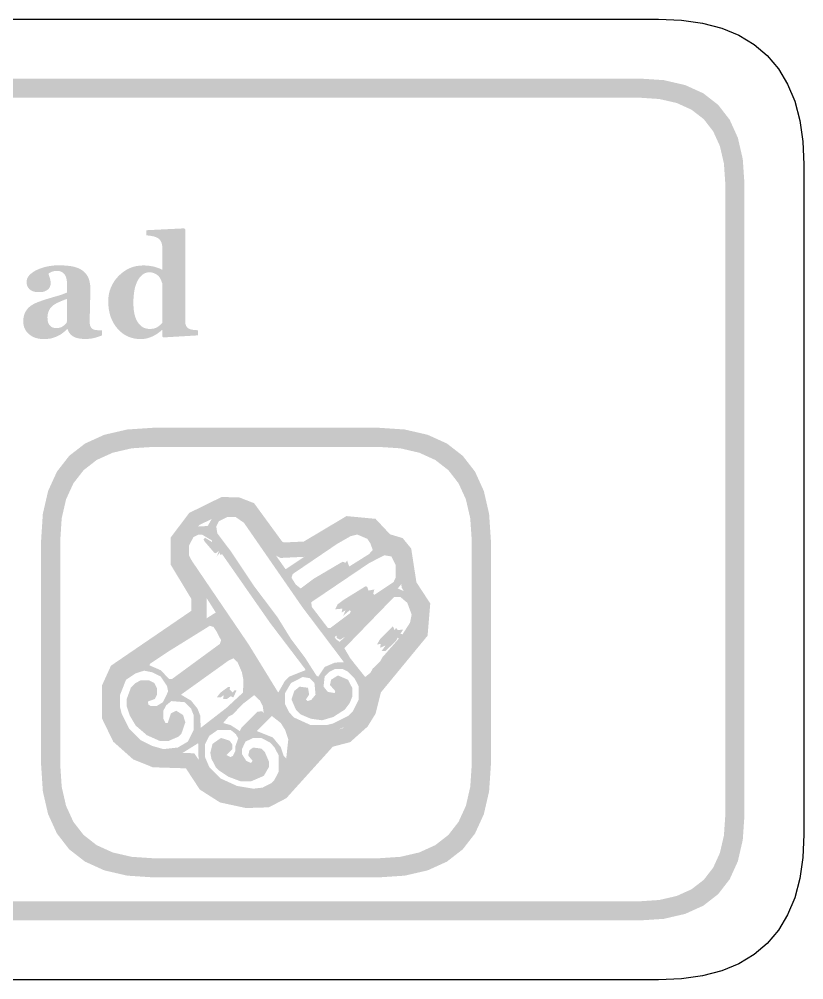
# Model space of a CAD drawing. Header units: millimetres. Extents: x 6 to 294, y 109 to 451.
# Drawn here: x 169.65 to 186.05, y 369.76 to 389.84 of the extents above; entities that cross this region are included whole.
import ezdxf

# ---------------------------------------------------------------- set-up
doc = ezdxf.new("R2010")
doc.units = ezdxf.units.MM
doc.layers.add('CUT', color=1, linetype='Continuous')
doc.layers.add('RASTER', color=7, linetype='Continuous')

msp = doc.modelspace()

# ---------------------------------------------------------------- hatches: boundary and pattern name
at = {"layer": 'RASTER'}
h = msp.add_hatch(color=7, dxfattribs=at)
h.paths.add_polyline_path([(123.207, 386.4), (123.241, 386.916), (123.344, 387.362), (123.516, 387.741), (123.757, 388.05), (124.066, 388.291), (124.444, 388.463), (124.891, 388.566), (125.407, 388.6), (182.607, 388.6), (183.122, 388.566), (183.569, 388.463), (183.947, 388.291), (184.257, 388.05), (184.497, 387.741), (184.669, 387.362), (184.772, 386.916), (184.807, 386.4), (184.807, 373.2), (184.772, 372.684), (184.669, 372.237), (184.497, 371.859), (184.257, 371.55), (183.947, 371.309), (183.569, 371.138), (183.122, 371.034), (182.607, 371), (125.407, 371), (124.891, 371.034), (124.444, 371.138), (124.066, 371.309), (123.757, 371.55), (123.516, 371.859), (123.344, 372.237), (123.241, 372.684), (123.207, 373.2)])
h.paths.add_polyline_path([(123.607, 386.4), (123.607, 373.2), (123.635, 372.778), (123.719, 372.413), (123.86, 372.103), (124.057, 371.85), (124.31, 371.653), (124.619, 371.513), (124.985, 371.428), (125.407, 371.4), (182.607, 371.4), (183.028, 371.428), (183.394, 371.513), (183.703, 371.653), (183.957, 371.85), (184.153, 372.103), (184.294, 372.413), (184.378, 372.778), (184.407, 373.2), (184.407, 386.4), (184.378, 386.822), (184.294, 387.188), (184.153, 387.497), (183.957, 387.75), (183.703, 387.947), (183.394, 388.088), (183.028, 388.172), (182.607, 388.2), (125.407, 388.2), (124.985, 388.172), (124.619, 388.088), (124.31, 387.947), (124.057, 387.75), (123.86, 387.497), (123.719, 387.188), (123.635, 386.822), (123.607, 386.4)], flags=0)
h = msp.add_hatch(color=7, dxfattribs=at)
h.paths.add_polyline_path([(173.385, 383.231), (172.663, 383.188), (172.641, 383.209), (172.641, 383.344), (172.631, 383.346), (172.612, 383.327), (172.592, 383.309), (172.57, 383.291), (172.546, 383.274), (172.521, 383.257), (172.494, 383.241), (172.466, 383.226), (172.437, 383.211), (172.406, 383.197), (172.375, 383.186), (172.344, 383.176), (172.314, 383.168), (172.283, 383.161), (172.252, 383.157), (172.221, 383.154), (172.19, 383.153), (172.117, 383.157), (172.048, 383.167), (171.982, 383.184), (171.92, 383.208), (171.86, 383.239), (171.804, 383.277), (171.751, 383.321), (171.702, 383.373), (171.657, 383.43), (171.618, 383.491), (171.585, 383.556), (171.558, 383.625), (171.537, 383.698), (171.522, 383.775), (171.513, 383.856), (171.51, 383.941), (171.513, 384.017), (171.523, 384.09), (171.54, 384.161), (171.564, 384.228), (171.594, 384.293), (171.631, 384.355), (171.674, 384.415), (171.725, 384.471), (171.78, 384.523), (171.838, 384.568), (171.898, 384.606), (171.962, 384.637), (172.028, 384.662), (172.097, 384.679), (172.169, 384.689), (172.244, 384.693), (172.274, 384.692), (172.303, 384.691), (172.332, 384.689), (172.36, 384.686), (172.388, 384.682), (172.416, 384.677), (172.443, 384.672), (172.469, 384.666), (172.495, 384.659), (172.52, 384.651), (172.543, 384.644), (172.564, 384.636), (172.585, 384.628), (172.604, 384.62), (172.622, 384.611), (172.638, 384.602), (172.638, 385.081), (172.638, 385.094), (172.637, 385.108), (172.635, 385.121), (172.632, 385.133), (172.629, 385.146), (172.626, 385.158), (172.621, 385.171), (172.616, 385.183), (172.61, 385.194), (172.604, 385.205), (172.597, 385.215), (172.59, 385.225), (172.583, 385.234), (172.575, 385.242), (172.566, 385.25), (172.557, 385.257), (172.546, 385.264), (172.533, 385.272), (172.52, 385.278), (172.506, 385.284), (172.492, 385.29), (172.476, 385.295), (172.46, 385.299), (172.444, 385.303), (172.427, 385.306), (172.41, 385.309), (172.393, 385.312), (172.376, 385.315), (172.358, 385.317), (172.341, 385.319), (172.324, 385.321), (172.307, 385.323), (172.307, 385.429), (173.098, 385.468), (173.12, 385.444), (173.12, 383.524), (173.12, 383.51), (173.121, 383.497), (173.122, 383.484), (173.124, 383.472), (173.127, 383.461), (173.13, 383.45), (173.134, 383.44), (173.138, 383.43), (173.143, 383.421), (173.149, 383.412), (173.155, 383.404), (173.162, 383.396), (173.17, 383.389), (173.178, 383.382), (173.188, 383.376), (173.197, 383.37), (173.206, 383.366), (173.215, 383.362), (173.225, 383.359), (173.235, 383.356), (173.247, 383.353), (173.26, 383.351), (173.273, 383.348), (173.288, 383.346), (173.302, 383.345), (173.316, 383.343), (173.329, 383.342), (173.342, 383.341), (173.353, 383.34), (173.365, 383.339), (173.375, 383.338), (173.385, 383.338)])
h.paths.add_polyline_path([(172.638, 383.492), (172.638, 384.319), (172.635, 384.328), (172.632, 384.336), (172.629, 384.345), (172.626, 384.355), (172.622, 384.364), (172.618, 384.374), (172.614, 384.384), (172.609, 384.394), (172.605, 384.404), (172.599, 384.414), (172.594, 384.424), (172.588, 384.434), (172.581, 384.443), (172.574, 384.453), (172.567, 384.462), (172.559, 384.471), (172.551, 384.479), (172.543, 384.486), (172.534, 384.494), (172.525, 384.5), (172.514, 384.507), (172.504, 384.514), (172.492, 384.52), (172.48, 384.526), (172.468, 384.531), (172.455, 384.536), (172.442, 384.54), (172.428, 384.543), (172.414, 384.546), (172.4, 384.548), (172.385, 384.549), (172.37, 384.549), (172.334, 384.547), (172.3, 384.539), (172.267, 384.526), (172.237, 384.508), (172.207, 384.484), (172.18, 384.456), (172.154, 384.422), (172.13, 384.384), (172.108, 384.34), (172.089, 384.292), (172.072, 384.24), (172.059, 384.184), (172.049, 384.123), (172.042, 384.059), (172.037, 383.99), (172.036, 383.916), (172.036, 383.887), (172.037, 383.858), (172.038, 383.831), (172.04, 383.804), (172.042, 383.777), (172.045, 383.752), (172.049, 383.727), (172.053, 383.703), (172.057, 383.68), (172.063, 383.657), (172.069, 383.635), (172.076, 383.613), (172.084, 383.592), (172.092, 383.571), (172.102, 383.551), (172.112, 383.531), (172.123, 383.512), (172.135, 383.494), (172.147, 383.478), (172.161, 383.462), (172.175, 383.447), (172.189, 383.434), (172.205, 383.421), (172.221, 383.409), (172.238, 383.399), (172.256, 383.39), (172.275, 383.383), (172.295, 383.377), (172.315, 383.372), (172.336, 383.368), (172.359, 383.366), (172.382, 383.366), (172.403, 383.366), (172.424, 383.368), (172.444, 383.37), (172.463, 383.374), (172.481, 383.379), (172.498, 383.385), (172.514, 383.392), (172.53, 383.4), (172.544, 383.409), (172.558, 383.419), (172.572, 383.429), (172.586, 383.44), (172.599, 383.452), (172.612, 383.464), (172.625, 383.478), (172.638, 383.492)], flags=0)
h = msp.add_hatch(color=7, dxfattribs=at)
h.paths.add_polyline_path([(171.378, 383.231), (171.362, 383.224), (171.344, 383.217), (171.327, 383.211), (171.308, 383.204), (171.288, 383.198), (171.268, 383.191), (171.247, 383.185), (171.226, 383.179), (171.204, 383.174), (171.181, 383.169), (171.158, 383.165), (171.135, 383.162), (171.112, 383.159), (171.088, 383.158), (171.064, 383.156), (171.04, 383.156), (170.996, 383.157), (170.956, 383.159), (170.918, 383.164), (170.883, 383.169), (170.852, 383.177), (170.823, 383.186), (170.797, 383.197), (170.775, 383.21), (170.754, 383.224), (170.736, 383.239), (170.719, 383.256), (170.703, 383.275), (170.69, 383.294), (170.678, 383.316), (170.667, 383.338), (170.659, 383.363), (170.65, 383.363), (170.638, 383.35), (170.625, 383.339), (170.613, 383.327), (170.601, 383.316), (170.589, 383.306), (170.577, 383.296), (170.566, 383.287), (170.554, 383.278), (170.543, 383.269), (170.531, 383.261), (170.519, 383.253), (170.506, 383.245), (170.494, 383.238), (170.481, 383.231), (170.468, 383.224), (170.455, 383.218), (170.438, 383.21), (170.421, 383.203), (170.404, 383.196), (170.388, 383.19), (170.371, 383.184), (170.355, 383.179), (170.339, 383.174), (170.323, 383.17), (170.306, 383.166), (170.288, 383.163), (170.268, 383.161), (170.246, 383.158), (170.223, 383.157), (170.199, 383.156), (170.173, 383.155), (170.145, 383.155), (170.103, 383.156), (170.063, 383.161), (170.024, 383.169), (169.987, 383.18), (169.952, 383.194), (169.918, 383.211), (169.886, 383.231), (169.855, 383.255), (169.827, 383.281), (169.802, 383.309), (169.782, 383.339), (169.765, 383.372), (169.751, 383.406), (169.742, 383.442), (169.736, 383.48), (169.735, 383.521), (169.735, 383.544), (169.736, 383.567), (169.738, 383.588), (169.741, 383.609), (169.745, 383.629), (169.749, 383.648), (169.755, 383.666), (169.761, 383.683), (169.768, 383.699), (169.776, 383.715), (169.784, 383.73), (169.793, 383.745), (169.803, 383.76), (169.813, 383.774), (169.824, 383.788), (169.836, 383.801), (169.847, 383.812), (169.859, 383.823), (169.871, 383.833), (169.883, 383.843), (169.896, 383.853), (169.909, 383.862), (169.923, 383.87), (169.937, 383.878), (169.952, 383.886), (169.967, 383.893), (169.982, 383.901), (169.998, 383.908), (170.014, 383.915), (170.03, 383.922), (170.047, 383.929), (170.064, 383.935), (170.098, 383.947), (170.133, 383.96), (170.17, 383.972), (170.209, 383.985), (170.25, 383.997), (170.292, 384.01), (170.335, 384.023), (170.381, 384.036), (170.425, 384.049), (170.467, 384.061), (170.505, 384.073), (170.54, 384.085), (170.572, 384.096), (170.601, 384.108), (170.627, 384.118), (170.65, 384.129), (170.65, 384.269), (170.65, 384.279), (170.65, 384.289), (170.649, 384.3), (170.649, 384.312), (170.648, 384.324), (170.647, 384.337), (170.646, 384.351), (170.644, 384.366), (170.643, 384.381), (170.641, 384.395), (170.638, 384.408), (170.635, 384.421), (170.632, 384.434), (170.628, 384.445), (170.624, 384.457), (170.619, 384.467), (170.614, 384.479), (170.608, 384.49), (170.601, 384.5), (170.593, 384.51), (170.585, 384.52), (170.575, 384.529), (170.566, 384.538), (170.555, 384.546), (170.543, 384.554), (170.531, 384.56), (170.518, 384.566), (170.504, 384.57), (170.489, 384.574), (170.473, 384.576), (170.457, 384.578), (170.439, 384.578), (170.423, 384.578), (170.408, 384.577), (170.394, 384.576), (170.38, 384.574), (170.367, 384.571), (170.354, 384.568), (170.343, 384.564), (170.332, 384.56), (170.321, 384.556), (170.311, 384.551), (170.301, 384.546), (170.293, 384.542), (170.284, 384.537), (170.276, 384.532), (170.269, 384.528), (170.262, 384.523), (170.263, 384.515), (170.265, 384.506), (170.268, 384.496), (170.27, 384.486), (170.274, 384.474), (170.278, 384.462), (170.282, 384.448), (170.287, 384.433), (170.292, 384.418), (170.296, 384.404), (170.299, 384.389), (170.302, 384.374), (170.304, 384.36), (170.306, 384.346), (170.307, 384.332), (170.307, 384.318), (170.307, 384.311), (170.307, 384.304), (170.305, 384.297), (170.304, 384.29), (170.302, 384.282), (170.3, 384.273), (170.297, 384.265), (170.294, 384.255), (170.291, 384.246), (170.287, 384.238), (170.283, 384.23), (170.278, 384.222), (170.273, 384.215), (170.268, 384.208), (170.262, 384.202), (170.256, 384.196), (170.248, 384.189), (170.239, 384.182), (170.23, 384.176), (170.22, 384.17), (170.211, 384.165), (170.201, 384.16), (170.191, 384.155), (170.181, 384.151), (170.17, 384.147), (170.157, 384.144), (170.143, 384.141), (170.128, 384.139), (170.111, 384.137), (170.093, 384.136), (170.073, 384.135), (170.052, 384.135), (170.023, 384.135), (169.995, 384.138), (169.969, 384.143), (169.944, 384.149), (169.922, 384.158), (169.902, 384.168), (169.883, 384.18), (169.866, 384.194), (169.852, 384.209), (169.839, 384.226), (169.828, 384.243), (169.819, 384.262), (169.812, 384.282), (169.807, 384.303), (169.804, 384.325), (169.803, 384.348), (169.804, 384.369), (169.808, 384.388), (169.813, 384.408), (169.82, 384.426), (169.829, 384.444), (169.84, 384.462), (169.853, 384.479), (169.869, 384.496), (169.885, 384.512), (169.903, 384.527), (169.922, 384.541), (169.941, 384.555), (169.961, 384.568), (169.982, 384.581), (170.005, 384.592), (170.028, 384.603), (170.051, 384.614), (170.075, 384.624), (170.101, 384.633), (170.127, 384.642), (170.154, 384.651), (170.182, 384.658), (170.21, 384.665), (170.24, 384.671), (170.27, 384.677), (170.299, 384.682), (170.328, 384.686), (170.356, 384.69), (170.383, 384.692), (170.41, 384.694), (170.437, 384.695), (170.463, 384.696), (170.498, 384.695), (170.532, 384.695), (170.566, 384.693), (170.599, 384.691), (170.631, 384.689), (170.663, 384.686), (170.693, 384.683), (170.723, 384.679), (170.753, 384.674), (170.781, 384.668), (170.809, 384.661), (170.836, 384.653), (170.863, 384.644), (170.888, 384.633), (170.913, 384.622), (170.937, 384.609), (170.959, 384.596), (170.98, 384.581), (171, 384.564), (171.019, 384.546), (171.036, 384.527), (171.052, 384.506), (171.068, 384.484), (171.082, 384.46), (171.094, 384.435), (171.105, 384.408), (171.114, 384.379), (171.122, 384.348), (171.127, 384.316), (171.132, 384.281), (171.134, 384.245), (171.135, 384.206), (171.135, 384.164), (171.135, 384.12), (171.134, 384.074), (171.133, 384.025), (171.132, 383.975), (171.131, 383.923), (171.13, 383.87), (171.128, 383.814), (171.127, 383.759), (171.126, 383.71), (171.124, 383.665), (171.123, 383.626), (171.123, 383.591), (171.122, 383.561), (171.122, 383.535), (171.122, 383.515), (171.122, 383.499), (171.123, 383.484), (171.125, 383.469), (171.127, 383.456), (171.13, 383.443), (171.133, 383.432), (171.137, 383.421), (171.142, 383.411), (171.147, 383.402), (171.153, 383.393), (171.159, 383.385), (171.167, 383.378), (171.175, 383.371), (171.183, 383.365), (171.192, 383.359), (171.202, 383.354), (171.209, 383.351), (171.217, 383.349), (171.225, 383.346), (171.234, 383.344), (171.245, 383.343), (171.256, 383.342), (171.268, 383.341), (171.281, 383.34), (171.294, 383.339), (171.307, 383.339), (171.319, 383.339), (171.332, 383.338), (171.344, 383.338), (171.356, 383.338), (171.367, 383.338), (171.378, 383.338)])
h.paths.add_polyline_path([(170.65, 383.994), (170.63, 383.987), (170.609, 383.98), (170.589, 383.972), (170.568, 383.964), (170.548, 383.956), (170.528, 383.948), (170.508, 383.939), (170.488, 383.93), (170.468, 383.921), (170.449, 383.912), (170.431, 383.903), (170.414, 383.893), (170.398, 383.884), (170.383, 383.874), (170.369, 383.865), (170.356, 383.855), (170.343, 383.844), (170.33, 383.833), (170.318, 383.821), (170.307, 383.808), (170.297, 383.795), (170.288, 383.78), (170.279, 383.766), (170.271, 383.75), (170.264, 383.734), (170.257, 383.717), (170.252, 383.699), (170.248, 383.681), (170.244, 383.662), (170.242, 383.642), (170.24, 383.621), (170.24, 383.6), (170.241, 383.572), (170.243, 383.547), (170.247, 383.523), (170.253, 383.501), (170.26, 383.482), (170.269, 383.464), (170.28, 383.448), (170.292, 383.434), (170.305, 383.422), (170.319, 383.412), (170.334, 383.403), (170.35, 383.396), (170.366, 383.39), (170.384, 383.386), (170.401, 383.384), (170.42, 383.383), (170.44, 383.384), (170.459, 383.385), (170.477, 383.388), (170.494, 383.391), (170.51, 383.396), (170.525, 383.402), (170.539, 383.408), (170.553, 383.416), (170.566, 383.425), (170.578, 383.434), (170.59, 383.443), (170.602, 383.453), (170.613, 383.463), (170.624, 383.474), (170.634, 383.486), (170.644, 383.497)], flags=0)
h = msp.add_hatch(color=7, dxfattribs=at)
h.paths.add_polyline_path([(170.107, 378.95), (170.143, 379.501), (170.253, 379.978), (170.437, 380.382), (170.694, 380.713), (171.025, 380.97), (171.428, 381.153), (171.906, 381.263), (172.457, 381.3), (177.157, 381.3), (177.707, 381.263), (178.185, 381.153), (178.589, 380.97), (178.919, 380.713), (179.176, 380.382), (179.36, 379.978), (179.47, 379.501), (179.507, 378.95), (179.507, 374.25), (179.47, 373.699), (179.36, 373.222), (179.176, 372.818), (178.919, 372.487), (178.589, 372.23), (178.185, 372.047), (177.707, 371.937), (177.157, 371.9), (172.457, 371.9), (171.906, 371.937), (171.428, 372.047), (171.025, 372.23), (170.694, 372.487), (170.437, 372.818), (170.253, 373.222), (170.143, 373.699), (170.107, 374.25)])
h.paths.add_polyline_path([(170.507, 378.95), (170.507, 374.25), (170.537, 373.793), (170.628, 373.397), (170.781, 373.062), (170.994, 372.788), (171.268, 372.574), (171.603, 372.422), (172, 372.33), (172.457, 372.3), (177.157, 372.3), (177.614, 372.33), (178.01, 372.422), (178.345, 372.574), (178.619, 372.787), (178.832, 373.062), (178.985, 373.397), (179.076, 373.793), (179.107, 374.25), (179.107, 378.95), (179.076, 379.407), (178.985, 379.803), (178.832, 380.138), (178.619, 380.413), (178.345, 380.626), (178.01, 380.778), (177.614, 380.87), (177.157, 380.9), (172.457, 380.9), (172, 380.87), (171.603, 380.778), (171.268, 380.626), (170.994, 380.412), (170.781, 380.138), (170.628, 379.803), (170.537, 379.407), (170.507, 378.95)], flags=0)
h = msp.add_hatch(color=7, dxfattribs=at)
h.paths.add_polyline_path([(173.879, 379.852), (174.247, 379.844), (174.558, 379.723), (175.143, 378.922), (175.181, 378.902), (175.597, 378.921), (176.489, 379.453), (177.096, 379.396), (177.4, 379.072), (177.663, 378.993), (177.842, 378.774), (177.951, 378.069), (178.24, 377.627), (178.184, 376.953), (177.208, 375.767), (177.097, 375.323), (176.931, 375.054), (176.567, 374.728), (176.204, 374.633), (175.232, 373.556), (174.866, 373.365), (174.388, 373.35), (173.846, 373.467), (173.424, 373.736), (173.133, 374.18), (172.441, 374.202), (172.031, 374.367), (171.614, 374.738), (171.377, 375.228), (171.377, 375.909), (171.567, 376.326), (173.245, 377.472), (173.245, 377.725), (172.817, 378.434), (172.817, 379.008), (173.203, 379.52)])
h.paths.add_polyline_path([(173.95, 379.53), (173.413, 379.266), (173.137, 378.901), (173.137, 378.524), (173.565, 377.814), (173.565, 377.303), (171.821, 376.112), (171.697, 375.839), (171.697, 375.302), (171.875, 374.935), (172.202, 374.643), (172.508, 374.52), (173.309, 374.495), (173.654, 373.969), (173.969, 373.768), (174.418, 373.671), (174.783, 373.683), (175.033, 373.813), (176.03, 374.919), (176.411, 375.018), (176.683, 375.262), (176.798, 375.448), (176.915, 375.915), (177.873, 377.079), (177.912, 377.543), (177.645, 377.952), (177.539, 378.639), (177.477, 378.715), (177.225, 378.79), (176.946, 379.089), (176.563, 379.125), (175.693, 378.606), (175.111, 378.578), (174.929, 378.672), (174.355, 379.458), (174.184, 379.525), (173.95, 379.53)], flags=0)
h = msp.add_hatch(color=7, dxfattribs=at)
h.paths.add_polyline_path([(173.944, 379.594), (174.169, 379.604), (174.413, 379.48), (175.217, 378.342), (176.268, 379.045), (176.579, 379.202), (176.847, 379.202), (177.024, 379.112), (177.091, 379.045), (177.205, 378.824), (177.416, 378.8), (177.56, 378.71), (177.684, 378.466), (177.684, 378.164), (177.627, 378.02), (177.56, 377.94), (177.794, 377.839), (177.895, 377.739), (178.019, 377.428), (177.985, 377.193), (177.828, 376.915), (176.937, 375.864), (176.914, 375.62), (176.847, 375.419), (176.757, 375.275), (176.522, 375.074), (176.067, 374.893), (175.92, 374.706), (175.732, 374.525), (175.685, 374.438), (175.431, 374.19), (175.384, 374.103), (175.016, 373.735), (174.771, 373.611), (174.303, 373.611), (173.968, 373.711), (173.69, 373.869), (173.556, 374.003), (173.432, 374.214), (173.399, 374.314), (173.389, 374.706), (173.03, 374.481), (172.796, 374.415), (172.528, 374.448), (172.15, 374.605), (172.049, 374.672), (171.781, 374.974), (171.624, 375.318), (171.624, 375.486), (171.591, 375.553), (171.658, 375.921), (171.815, 376.199), (173.757, 377.438), (173.375, 378.04), (173.188, 378.288), (173.064, 378.533), (173.03, 378.767), (173.141, 379.058), (173.221, 379.145), (173.399, 379.236), (173.589, 379.246), (173.723, 379.48)])
h.paths.add_polyline_path([(174.001, 379.436), (173.824, 379.346), (173.767, 379.236), (173.79, 379.092), (174.078, 378.71), (174.56, 377.987), (175.049, 377.337), (175.33, 376.882), (175.618, 376.5), (175.866, 376.112), (175.899, 376.099), (176.033, 376.299), (176.244, 376.39), (176.435, 376.4), (175.565, 377.552), (174.346, 379.313), (174.169, 379.436)], flags=0)
h.paths.add_polyline_path([(173.399, 379.068), (173.288, 379.011), (173.198, 378.834), (173.198, 378.633), (173.255, 378.522), (174.446, 376.768), (175.063, 375.764), (175.196, 375.998), (175.297, 376.099), (175.632, 376.232), (175.618, 376.266), (174.895, 377.217), (173.891, 378.656), (173.844, 378.643), (173.844, 378.69), (173.777, 378.61), (173.824, 378.723), (173.757, 378.676), (173.723, 378.69), (173.522, 378.924), (173.499, 378.968), (173.532, 379.001), (173.676, 378.911), (173.676, 378.944), (173.466, 379.068)], flags=0)
h.paths.add_polyline_path([(176.713, 379.068), (176.579, 379.035), (176.301, 378.877), (175.364, 378.241), (175.34, 378.164), (175.431, 378.02), (175.531, 377.94), (175.799, 378.141), (176.368, 378.476), (176.412, 378.499), (176.469, 378.476), (176.502, 378.522), (176.546, 378.399), (176.957, 378.656), (177.038, 378.743), (176.991, 378.877), (176.924, 378.978)], flags=0)
h.paths.add_polyline_path([(177.282, 378.633), (176.971, 378.476), (175.752, 377.652), (175.766, 377.552), (176.1, 377.116), (176.154, 377.116), (176.556, 377.418), (176.579, 377.461), (176.556, 377.485), (176.422, 377.371), (176.469, 377.485), (176.388, 377.438), (176.402, 377.518), (176.254, 377.505), (176.301, 377.605), (176.435, 377.706), (176.89, 377.987), (176.924, 377.973), (176.947, 377.896), (177.071, 377.92), (177.048, 377.829), (177.071, 377.806), (177.473, 378.074), (177.517, 378.164), (177.517, 378.432), (177.426, 378.61)], flags=0)
h.paths.add_polyline_path([(177.483, 377.762), (176.445, 376.691), (176.569, 376.48), (176.88, 376.089), (176.991, 376.179), (177.038, 376.266), (177.192, 376.413), (177.239, 376.5), (177.584, 376.892), (177.56, 376.915), (177.527, 376.848), (177.306, 376.634), (177.225, 376.634), (177.306, 376.748), (177.192, 376.701), (177.205, 376.782), (177.125, 376.768), (177.192, 376.882), (177.46, 377.15), (177.493, 377.069), (177.527, 377.116), (177.56, 377.069), (177.674, 377.083), (177.617, 376.992), (177.661, 376.982), (177.818, 377.227), (177.851, 377.394), (177.761, 377.639), (177.617, 377.762)], flags=0)
h.paths.add_polyline_path([(173.633, 377.16), (172.786, 376.634), (172.384, 376.366), (172.371, 376.333), (172.605, 376.232), (172.786, 376.045), (172.839, 376.045), (173.844, 376.782), (173.867, 376.859), (173.777, 377.036), (173.71, 377.136)], flags=0)
h.paths.add_polyline_path([(176.278, 376.959), (176.244, 376.925), (176.268, 376.882), (176.345, 376.825), (176.469, 376.936), (176.355, 376.869), (176.288, 376.902)], flags=0)
h.paths.add_polyline_path([(174.125, 376.48), (174.025, 376.433), (173.03, 375.72), (173.241, 375.596), (173.375, 375.429), (173.432, 375.285), (173.442, 375.027), (173.978, 375.442), (174.326, 375.764), (174.336, 376.022), (174.303, 376.189), (174.212, 376.4)], flags=0)
h.paths.add_polyline_path([(176.244, 376.256), (176.134, 376.199), (176.033, 376.099), (176.01, 375.888), (176.1, 375.777), (176.244, 375.754), (176.254, 375.797), (176.144, 375.921), (176.167, 376.032), (176.311, 376.122), (176.522, 376.032), (176.613, 375.854), (176.613, 375.687), (176.556, 375.543), (176.455, 375.409), (176.211, 375.252), (175.977, 375.185), (175.742, 375.218), (175.531, 375.308), (175.431, 375.409), (175.34, 375.62), (175.397, 375.797), (175.508, 375.888), (175.685, 375.864), (175.709, 375.72), (175.642, 375.62), (175.675, 375.586), (175.752, 375.61), (175.843, 375.72), (175.819, 375.965), (175.719, 376.065), (175.575, 376.089), (175.33, 375.965), (175.206, 375.754), (175.206, 375.519), (175.297, 375.342), (175.397, 375.241), (175.742, 375.084), (176.077, 375.084), (176.211, 375.118), (176.522, 375.275), (176.623, 375.375), (176.747, 375.62), (176.747, 375.888), (176.656, 376.065), (176.522, 376.199), (176.412, 376.256)], flags=0)
h.paths.add_polyline_path([(172.26, 376.222), (172.083, 376.166), (171.882, 376.032), (171.758, 375.72), (171.758, 375.452), (171.792, 375.318), (171.949, 375.007), (172.183, 374.773), (172.428, 374.649), (172.662, 374.582), (172.963, 374.615), (173.174, 374.739), (173.298, 374.984), (173.298, 375.285), (173.241, 375.429), (173.107, 375.563), (172.829, 375.586), (172.719, 375.496), (172.662, 375.385), (172.662, 375.218), (172.706, 375.128), (172.752, 375.128), (172.819, 375.329), (172.93, 375.385), (173.074, 375.295), (173.121, 375.141), (173.04, 374.907), (172.973, 374.84), (172.762, 374.749), (172.595, 374.749), (172.317, 374.873), (172.083, 375.074), (171.959, 375.285), (171.892, 375.486), (171.892, 375.62), (171.982, 375.864), (172.083, 375.965), (172.193, 376.022), (172.361, 376.022), (172.471, 375.965), (172.528, 375.854), (172.528, 375.72), (172.485, 375.63), (172.337, 375.576), (172.351, 375.509), (172.394, 375.486), (172.528, 375.486), (172.652, 375.563), (172.762, 375.787), (172.739, 375.898), (172.605, 376.099), (172.428, 376.189)], flags=0)
h.paths.add_polyline_path([(174.011, 375.878), (174.058, 375.878), (174.045, 375.831), (174.112, 375.764), (174.145, 375.811), (174.192, 375.811), (174.125, 375.663), (174.068, 375.687), (173.991, 375.63), (173.911, 375.63), (173.924, 375.71), (173.857, 375.663), (173.777, 375.663), (173.857, 375.764)], flags=0)
h.paths.add_polyline_path([(174.56, 375.71), (174.326, 375.529), (174.112, 375.308), (174.025, 375.262), (173.911, 375.128), (174.068, 375.084), (174.259, 374.96), (174.292, 375.027), (174.627, 375.362), (174.728, 375.375), (174.761, 375.329), (174.738, 375.486), (174.681, 375.596)], flags=0)
h.paths.add_polyline_path([(174.929, 375.275), (174.614, 374.96), (174.949, 374.826), (175.116, 374.625), (175.173, 374.448), (175.23, 374.391), (175.273, 374.783), (175.206, 374.984), (175.116, 375.128)], flags=0)
h.paths.add_polyline_path([(173.8, 374.984), (173.623, 374.86), (173.532, 374.682), (173.532, 374.415), (173.623, 374.204), (173.857, 373.969), (174.202, 373.812), (174.547, 373.755), (174.738, 373.778), (174.915, 373.869), (174.982, 373.936), (175.073, 374.113), (175.073, 374.448), (174.982, 374.625), (174.882, 374.726), (174.704, 374.816), (174.537, 374.816), (174.38, 374.739), (174.303, 374.582), (174.303, 374.481), (174.393, 374.338), (174.493, 374.291), (174.527, 374.338), (174.436, 374.448), (174.46, 374.558), (174.537, 374.615), (174.714, 374.592), (174.781, 374.525), (174.872, 374.314), (174.872, 374.214), (174.761, 374.023), (174.503, 373.912), (174.269, 373.912), (174.025, 374.003), (173.824, 374.137), (173.757, 374.204), (173.666, 374.381), (173.643, 374.505), (173.69, 374.692), (173.867, 374.816), (174.045, 374.759), (174.102, 374.682), (174.102, 374.582), (173.978, 374.458), (174.068, 374.415), (174.112, 374.438), (174.169, 374.548), (174.169, 374.649), (174.226, 374.806), (174.179, 374.893), (174.068, 374.984)], flags=0)

# ---------------------------------------------------------------- linework, layer by layer
at = {"layer": 'CUT'}
msp.add_lwpolyline([(125.006, 389.84), (183.007, 389.84), (183.489, 389.819), (183.931, 389.756), (184.332, 389.651), (184.691, 389.503), (185.009, 389.312), (185.285, 389.078), (185.518, 388.803), (185.709, 388.485), (185.857, 388.125), (185.963, 387.725), (186.026, 387.283), (186.047, 386.801), (186.047, 372.799), (186.026, 372.317), (185.963, 371.875), (185.857, 371.475), (185.709, 371.115), (185.518, 370.797), (185.285, 370.522), (185.009, 370.288), (184.691, 370.097), (184.332, 369.949), (183.931, 369.844), (183.489, 369.781), (183.007, 369.76), (125.006, 369.76)], dxfattribs=at)

doc.saveas('drawing.dxf')
